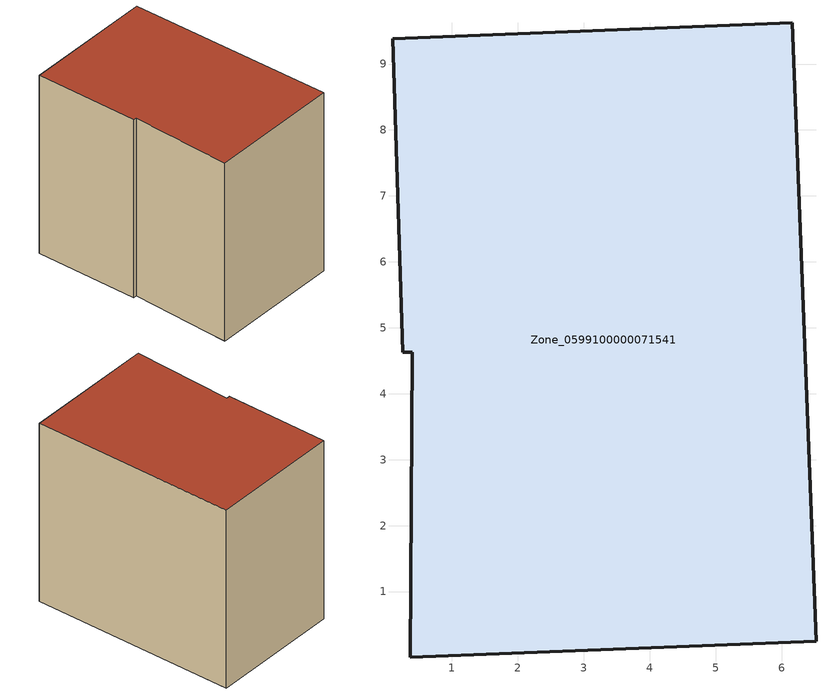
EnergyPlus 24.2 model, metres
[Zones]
Zone_0599100000071541
 floor ground (C_G): 6.16,9.63 6.52,0.25 0.37,0 0.4,4.63 0.25,4.63 0.1,9.38 z0
 wall outside (C_F): 6.52,0.25 6.16,9.63 0.1,9.38 0.25,4.63 0.4,4.63 0.37,0 6.52,0.25 z0:8.48
 roof outside (C_R): 6.16,9.63 0.1,9.38 0.25,4.63 0.4,4.63 0.37,0 6.52,0.25 z8.48
[BUILDING]
Pand.0599100000071541: North Axis=0; Terrain=City; Loads Convergence Tolerance Value=0.04; Temperature Convergence Tolerance Value=0.4; Solar Distribution=FullExterior; Maximum Number of Warmup Days=25; Minimum Number of Warmup Days=1
[Site:Location]
Rotterdam.The.Hague.AP_ZH_NLD Design_Conditions: Latitude=51.96; Longitude=4.45; Time Zone=1; Elevation=-4.5
[SITE:GROUNDTEMPERATURE:BUILDINGSURFACE]
18, 18, 18, 18, 18, 18, 18, 18, 18, 18, 18, 18
[MATERIAL] Thermal Absorptance=0.9; Solar Absorptance=0.7; Visible Absorptance=0.7
Name | Roughness | Thickness | Conductivity | Density | Specific Heat
G.TC.1975-1991 | MediumSmooth | 0.15 | 0.288461 | 540 | 1210
F.TC.1975-1991 | Rough | 0.3 | 0.230769 | 1920 | 840
R.TC.1975-1991 | MediumRough | 0.2 | 0.153846 | 1500 | 1000
[CONSTRUCTION]
C_G: G.TC.1975-1991
C_F: F.TC.1975-1991
C_R: R.TC.1975-1991
[ZONE]
Zone_0599100000071541: Type=1; Multiplier=1; Ceiling Height=Autocalculate; Volume=Autocalculate; Floor Area=autocalculate; Part of Total Floor Area=Yes
[ZONEINFILTRATION:DESIGNFLOWRATE]
Infil_Zone_0599100000071541: Zone or ZoneList or Space or SpaceList=Zone_0599100000071541; Schedule=AlwaysOn; Design Flow Rate Calculation Method=Flow/Area; Flow Rate per Floor Area=0.003; Constant Term Coefficient=1; Temperature Term Coefficient=0; Velocity Term Coefficient=0; Velocity Squared Term Coefficient=0
[HVACTEMPLATE:ZONE:IDEALLOADSAIRSYSTEM]
Zone_0599100000071541: Maximum Heating Supply Air Temperature=50; Minimum Cooling Supply Air Temperature=13; Maximum Heating Supply Air Humidity Ratio=0.0156; Minimum Cooling Supply Air Humidity Ratio=0.0077; Heating Limit=NoLimit; Cooling Limit=NoLimit; Dehumidification Control Type=ConstantSensibleHeatRatio; Cooling Sensible Heat Ratio=0.7; Dehumidification Setpoint=60; Humidification Control Type=None; Humidification Setpoint=30; Outdoor Air Method=None; Outdoor Air Flow Rate per Person=0.00944; Outdoor Air Flow Rate per Zone Floor Area=0; Outdoor Air Flow Rate per Zone=0; Demand Controlled Ventilation Type=None; Outdoor Air Economizer Type=NoEconomizer; Heat Recovery Type=None; Sensible Heat Recovery Effectiveness=0.7; Latent Heat Recovery Effectiveness=0.65
[ZONECONTROL:THERMOSTAT]
ThermostatControl_Zone_0599100000071541: Zone or ZoneList=Zone_0599100000071541; Control Type Schedule=DualSetpointControlType; Control 1=Thermostat_Zone_0599100000071541; Temperature Difference Between Cutout And Setpoint=0
[THERMOSTATSETPOINT:DUALSETPOINT]
Thermostat_Zone_0599100000071541: Heating Setpoint Temperature Schedule=HeatingSetpoint_Zone_0599100000071541; Cooling Setpoint Temperature Schedule=CoolingSetpoint_Zone_0599100000071541
[SCHEDULE:COMPACT]
HeatingSetpoint_Zone_0599100000071541: Through: 12/31, For: AllDays, Until: 24:00, 21
CoolingSetpoint_Zone_0599100000071541: Through: 12/31, For: AllDays, Until: 24:00, 24
DualSetpointControlType: Through: 12/31, For: AllDays, Until: 24:00, 4
AlwaysOn: Through: 12/31, For: AllDays, Until: 24:00, 1
